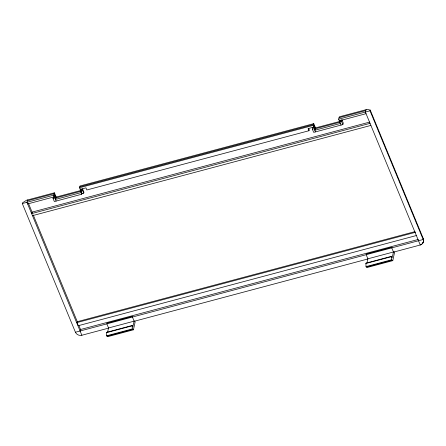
<?xml version="1.0" encoding="UTF-8"?>
<svg xmlns="http://www.w3.org/2000/svg" width="446" height="446" viewBox="0 0 446 446"><rect width="100%" height="100%" fill="white"/><g stroke="black" fill="none" stroke-linecap="round" stroke-linejoin="round"><path stroke-width="0.67" d="M366.049 113.685L339.3 120.821L338.625 119.182L339.345 116.813L367.259 109.37L370.241 110.095L370.024 110.809L423.165 239.502C424.207 241.754 422.641 244.497 420.271 244.999L393.523 252.135L391.766 247.876L391.984 247.168L366.395 253.991L366.183 254.699L367.939 258.953L134.179 321.298L132.423 317.045L132.64 316.331L107.057 323.155L106.839 323.863L108.595 328.122L81.847 335.253C79.366 335.922 76.45 334.645 75.441 332.242L22.3 203.543L22.517 202.835L26.509 200.243L54.418 192.8L56.174 197.054L55.455 199.423L81.044 192.6L81.339 191.613M423.048 242.875L423.7 240.517L423.382 238.794L370.241 110.095M107.497 332.56L108.54 327.977L134.123 321.153L132.785 327.046L132.144 325.496L106.561 332.32L106.683 335.766L107.865 336.63L133.449 329.806L135.071 322.224L134.776 320.925M366.986 262.739L367.878 258.814L393.467 251.99L392.123 257.883L391.488 256.333L365.898 263.151L366.027 266.602L367.203 267.466L392.792 260.642L394.415 253.06L394.119 251.761M340.382 123.436L314.798 130.26L315.517 127.891L313.761 123.637L80.007 185.976L79.466 187.755L80.141 189.388L85.961 187.838L86.842 189.968L308.972 130.728L309.24 129.836L308.582 128.242M27.669 199.936L26.95 202.3L81.847 335.253M27.63 203.939L54.379 196.809L53.698 195.17L54.418 192.8M82.019 193.252L81.718 194.239L54.34 201.536L53.024 198.347L53.475 196.87L55.265 196.391L54.813 197.868L56.135 201.062M54.379 196.809L54.825 195.326M80.581 190.453L80.849 189.567L82.638 189.087L83.959 192.282L83.686 193.168L81.897 193.648L80.581 190.453L82.371 189.979L82.638 189.087M416.748 235.438L78.323 325.692L77.035 322.564L77.303 321.678L415.053 231.602M80.09 330.999L80.631 329.226M133.449 329.806L132.272 328.942L132.144 325.496M308.972 130.728L308.091 128.599L313.895 127.049L313.22 125.415L313.761 123.637M341.062 125.075L339.74 121.881L340.192 120.403L341.982 119.924L343.297 123.118L342.851 124.596L313.683 132.373L312.367 129.184L312.813 127.701L314.608 127.227L314.157 128.704L315.473 131.899M313.895 127.049L314.168 126.162M342.851 124.596L341.53 121.407L341.982 119.924M366.094 109.683L365.374 112.046L420.271 244.999M392.792 260.642L391.61 259.778L391.488 256.333M420.862 244.798L421.08 244.09M423.382 238.794L423.165 239.502L75.441 332.242M423.354 240.071L423.572 239.357M423.46 240.645L423.678 239.937M423.483 241.225L423.7 240.517M423.276 242.351L423.639 241.085M423.26 242.167L422.133 243.488M27.401 200.823L54.15 193.687L56.057 198.303M79.734 186.868L313.488 124.523L315.662 129.78M339.077 117.699L365.826 110.569M79.466 187.755L313.22 125.415M22.3 203.543L53.698 195.17M338.625 119.182L370.024 110.809M56.174 197.054L81.088 190.414M315.517 127.891L339.757 121.429M53.024 198.347L54.813 197.868M312.367 129.184L314.157 128.704M339.74 121.881L341.53 121.407M55.906 197.946L81.49 191.122M315.25 128.777L340.159 122.137M369.818 122.048L32.067 212.123L31.616 213.606L370.041 123.347M32.469 215.669L370.894 125.415M77.035 322.564L415.455 232.31M418.292 239.446L80.542 329.522L78.948 325.658M106.449 332.671L132.038 325.848M365.792 263.508L391.376 256.684M106.683 335.766L132.272 328.942M366.027 266.602L391.61 259.778M106.889 336.256L132.473 329.432M366.227 267.093L391.817 260.269M340.081 120.13L340.582 121.351M82.371 189.979L83.686 193.168M80.486 188.691L80.988 189.907M81.044 192.6L81.718 194.239M28.466 203.398L32.452 213.049M33.249 214.978L77.353 321.8"/></g></svg>
